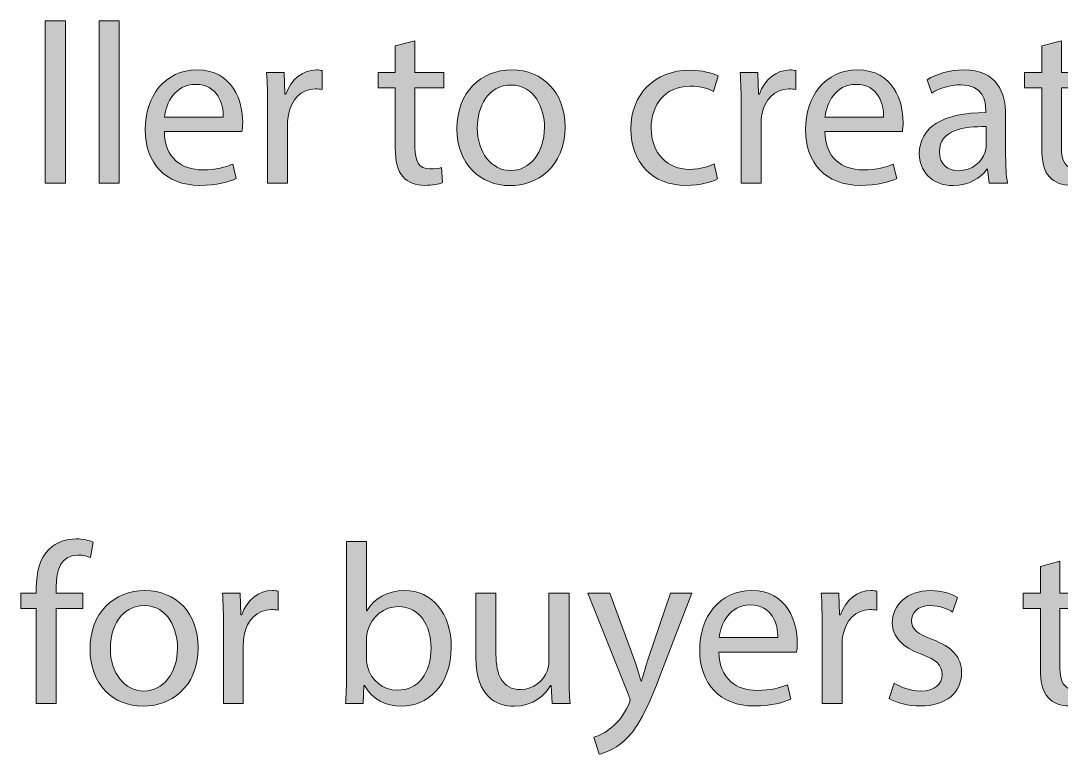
# Model space of a CAD drawing. Header units: inches. Extents: x 0.1 to 22.4, y -34.4 to -0.1.
# Drawn here: x 4.896 to 6.794, y -9.147 to -7.809 of the extents above; entities that cross this region are included whole.
import ezdxf

# ---------------------------------------------------------------- set-up
doc = ezdxf.new("R2010")
doc.units = ezdxf.units.IN
doc.header["$MEASUREMENT"] = 0
doc.layers.add('Layer 1', color=7, linetype='Continuous')

# ---------------------------------------------------------------- blocks, each defined once
blk = doc.blocks.new('block 10')
at = {"layer": 'Layer 1', "true_color": 0x231f20}
h = blk.add_hatch(color=250, dxfattribs=at)
h.dxf.hatch_style = 2
h.paths.add_polyline_path([(4.9408, -7.8095), (4.9775, -7.8095), (4.9775, -8.1053), (4.9408, -8.1053)])
h = blk.add_hatch(color=250, dxfattribs=at)
h.dxf.hatch_style = 2
h.paths.add_polyline_path([(5.0391, -7.8095), (5.0758, -7.8095), (5.0758, -8.1053), (5.0391, -8.1053)])
h = blk.add_hatch(color=250, dxfattribs=at)
h.dxf.hatch_style = 2
edge = h.paths.add_edge_path()
edge.add_spline(control_points=[(5.6149, -7.8457), (5.6149, -7.8457), (5.6149, -7.9036), (5.6149, -7.9036), (5.6149, -7.9036), (5.6674, -7.9036), (5.6674, -7.9036), (5.6674, -7.9036), (5.6674, -7.9315), (5.6674, -7.9315), (5.6674, -7.9315), (5.6149, -7.9315), (5.6149, -7.9315), (5.6149, -7.9315), (5.6149, -8.0403), (5.6149, -8.0403), (5.6149, -8.0653), (5.622, -8.0794), (5.6424, -8.0794), (5.652, -8.0794), (5.6591, -8.0782), (5.6637, -8.0769), (5.6637, -8.0769), (5.6654, -8.1044), (5.6654, -8.1044), (5.6583, -8.1074), (5.647, -8.1094), (5.6329, -8.1094), (5.6158, -8.1094), (5.602, -8.104), (5.5933, -8.094), (5.5829, -8.0832), (5.5791, -8.0653), (5.5791, -8.0415), (5.5791, -8.0415), (5.5791, -7.9315), (5.5791, -7.9315), (5.5791, -7.9315), (5.5479, -7.9315), (5.5479, -7.9315), (5.5479, -7.9315), (5.5479, -7.9036), (5.5479, -7.9036), (5.5479, -7.9036), (5.5791, -7.9036), (5.5791, -7.9036), (5.5791, -7.9036), (5.5791, -7.8553), (5.5791, -7.8553), (5.5791, -7.8553), (5.6149, -7.8457), (5.6149, -7.8457)], knot_values=[0, 0, 0, 0, 1, 1, 1, 2, 2, 2, 3, 3, 3, 4, 4, 4, 5, 5, 5, 6, 6, 6, 7, 7, 7, 8, 8, 8, 9, 9, 9, 10, 10, 10, 11, 11, 11, 12, 12, 12, 13, 13, 13, 14, 14, 14, 15, 15, 15, 16, 16, 16, 17, 17, 17, 17], degree=3, periodic=1)
h = blk.add_hatch(color=250, dxfattribs=at)
h.dxf.hatch_style = 2
edge = h.paths.add_edge_path()
edge.add_spline(control_points=[(6.7941, -7.8457), (6.7941, -7.8457), (6.7941, -7.9036), (6.7941, -7.9036), (6.7941, -7.9036), (6.8466, -7.9036), (6.8466, -7.9036), (6.8466, -7.9036), (6.8466, -7.9315), (6.8466, -7.9315), (6.8466, -7.9315), (6.7941, -7.9315), (6.7941, -7.9315), (6.7941, -7.9315), (6.7941, -8.0403), (6.7941, -8.0403), (6.7941, -8.0653), (6.8012, -8.0794), (6.8216, -8.0794), (6.8312, -8.0794), (6.8383, -8.0782), (6.8428, -8.0769), (6.8428, -8.0769), (6.8445, -8.1044), (6.8445, -8.1044), (6.8374, -8.1074), (6.8262, -8.1094), (6.812, -8.1094), (6.7949, -8.1094), (6.7812, -8.104), (6.7724, -8.094), (6.762, -8.0832), (6.7583, -8.0653), (6.7583, -8.0415), (6.7583, -8.0415), (6.7583, -7.9315), (6.7583, -7.9315), (6.7583, -7.9315), (6.727, -7.9315), (6.727, -7.9315), (6.727, -7.9315), (6.727, -7.9036), (6.727, -7.9036), (6.727, -7.9036), (6.7583, -7.9036), (6.7583, -7.9036), (6.7583, -7.9036), (6.7583, -7.8553), (6.7583, -7.8553), (6.7583, -7.8553), (6.7941, -7.8457), (6.7941, -7.8457)], knot_values=[0, 0, 0, 0, 1, 1, 1, 2, 2, 2, 3, 3, 3, 4, 4, 4, 5, 5, 5, 6, 6, 6, 7, 7, 7, 8, 8, 8, 9, 9, 9, 10, 10, 10, 11, 11, 11, 12, 12, 12, 13, 13, 13, 14, 14, 14, 15, 15, 15, 16, 16, 16, 17, 17, 17, 17], degree=3, periodic=1)
h = blk.add_hatch(color=250, dxfattribs=at)
h.dxf.hatch_style = 2
edge = h.paths.add_edge_path()
edge.add_spline(control_points=[(5.1579, -8.0111), (5.1587, -8.0607), (5.1904, -8.0811), (5.227, -8.0811), (5.2533, -8.0811), (5.2691, -8.0765), (5.2829, -8.0707), (5.2829, -8.0707), (5.2891, -8.0969), (5.2891, -8.0969), (5.2762, -8.1028), (5.2541, -8.1094), (5.222, -8.1094), (5.16, -8.1094), (5.1229, -8.0686), (5.1229, -8.0078), (5.1229, -7.947), (5.1587, -7.899), (5.2175, -7.899), (5.2833, -7.899), (5.3008, -7.9569), (5.3008, -7.994), (5.3008, -8.0015), (5.3, -8.0074), (5.2995, -8.0111), (5.2995, -8.0111), (5.1579, -8.0111), (5.1579, -8.0111)], knot_values=[0, 0, 0, 0, 1, 1, 1, 2, 2, 2, 3, 3, 3, 4, 4, 4, 5, 5, 5, 6, 6, 6, 7, 7, 7, 8, 8, 8, 9, 9, 9, 9], degree=3, periodic=1)
edge = h.paths.add_edge_path()
edge.add_spline(control_points=[(5.2654, -7.9849), (5.2658, -7.9615), (5.2558, -7.9253), (5.2145, -7.9253), (5.1775, -7.9253), (5.1612, -7.9595), (5.1583, -7.9849), (5.1583, -7.9849), (5.2654, -7.9849), (5.2654, -7.9849)], knot_values=[0, 0, 0, 0, 1, 1, 1, 2, 2, 2, 3, 3, 3, 3], degree=3, periodic=1)
h = blk.add_hatch(color=250, dxfattribs=at)
h.dxf.hatch_style = 2
edge = h.paths.add_edge_path()
edge.add_spline(control_points=[(5.3462, -7.9665), (5.3462, -7.9428), (5.3458, -7.9224), (5.3445, -7.9036), (5.3445, -7.9036), (5.3766, -7.9036), (5.3766, -7.9036), (5.3766, -7.9036), (5.3779, -7.9432), (5.3779, -7.9432), (5.3779, -7.9432), (5.3795, -7.9432), (5.3795, -7.9432), (5.3887, -7.9161), (5.4108, -7.899), (5.4354, -7.899), (5.4395, -7.899), (5.4424, -7.8995), (5.4458, -7.9003), (5.4458, -7.9003), (5.4458, -7.9349), (5.4458, -7.9349), (5.442, -7.934), (5.4383, -7.9336), (5.4333, -7.9336), (5.4074, -7.9336), (5.3891, -7.9532), (5.3841, -7.9807), (5.3833, -7.9857), (5.3824, -7.9915), (5.3824, -7.9978), (5.3824, -7.9978), (5.3824, -8.1053), (5.3824, -8.1053), (5.3824, -8.1053), (5.3462, -8.1053), (5.3462, -8.1053), (5.3462, -8.1053), (5.3462, -7.9665), (5.3462, -7.9665)], knot_values=[0, 0, 0, 0, 1, 1, 1, 2, 2, 2, 3, 3, 3, 4, 4, 4, 5, 5, 5, 6, 6, 6, 7, 7, 7, 8, 8, 8, 9, 9, 9, 10, 10, 10, 11, 11, 11, 12, 12, 12, 13, 13, 13, 13], degree=3, periodic=1)
h = blk.add_hatch(color=250, dxfattribs=at)
h.dxf.hatch_style = 2
edge = h.paths.add_edge_path()
edge.add_spline(control_points=[(5.8887, -8.0028), (5.8887, -8.0774), (5.837, -8.1099), (5.7883, -8.1099), (5.7337, -8.1099), (5.6916, -8.0699), (5.6916, -8.0061), (5.6916, -7.9386), (5.7358, -7.899), (5.7916, -7.899), (5.8495, -7.899), (5.8887, -7.9411), (5.8887, -8.0028)], knot_values=[0, 0, 0, 0, 1, 1, 1, 2, 2, 2, 3, 3, 3, 4, 4, 4, 4], degree=3, periodic=1)
edge = h.paths.add_edge_path()
edge.add_spline(control_points=[(5.7287, -8.0049), (5.7287, -8.049), (5.7541, -8.0824), (5.7899, -8.0824), (5.8249, -8.0824), (5.8512, -8.0494), (5.8512, -8.004), (5.8512, -7.9699), (5.8341, -7.9265), (5.7908, -7.9265), (5.7474, -7.9265), (5.7287, -7.9665), (5.7287, -8.0049)], knot_values=[0, 0, 0, 0, 1, 1, 1, 2, 2, 2, 3, 3, 3, 4, 4, 4, 4], degree=3, periodic=1)
h = blk.add_hatch(color=250, dxfattribs=at)
h.dxf.hatch_style = 2
edge = h.paths.add_edge_path()
edge.add_spline(control_points=[(6.167, -8.0978), (6.1574, -8.1028), (6.1362, -8.1094), (6.1091, -8.1094), (6.0483, -8.1094), (6.0087, -8.0682), (6.0087, -8.0065), (6.0087, -7.9445), (6.0512, -7.8995), (6.117, -7.8995), (6.1387, -7.8995), (6.1579, -7.9049), (6.1679, -7.9099), (6.1679, -7.9099), (6.1595, -7.9382), (6.1595, -7.9382), (6.1508, -7.9332), (6.137, -7.9286), (6.117, -7.9286), (6.0708, -7.9286), (6.0458, -7.9628), (6.0458, -8.0049), (6.0458, -8.0515), (6.0758, -8.0803), (6.1158, -8.0803), (6.1366, -8.0803), (6.1503, -8.0749), (6.1608, -8.0703), (6.1608, -8.0703), (6.167, -8.0978), (6.167, -8.0978)], knot_values=[0, 0, 0, 0, 1, 1, 1, 2, 2, 2, 3, 3, 3, 4, 4, 4, 5, 5, 5, 6, 6, 6, 7, 7, 7, 8, 8, 8, 9, 9, 9, 10, 10, 10, 10], degree=3, periodic=1)
h = blk.add_hatch(color=250, dxfattribs=at)
h.dxf.hatch_style = 2
edge = h.paths.add_edge_path()
edge.add_spline(control_points=[(6.2099, -7.9665), (6.2099, -7.9428), (6.2095, -7.9224), (6.2083, -7.9036), (6.2083, -7.9036), (6.2404, -7.9036), (6.2404, -7.9036), (6.2404, -7.9036), (6.2416, -7.9432), (6.2416, -7.9432), (6.2416, -7.9432), (6.2433, -7.9432), (6.2433, -7.9432), (6.2524, -7.9161), (6.2745, -7.899), (6.2991, -7.899), (6.3033, -7.899), (6.3062, -7.8995), (6.3095, -7.9003), (6.3095, -7.9003), (6.3095, -7.9349), (6.3095, -7.9349), (6.3058, -7.934), (6.302, -7.9336), (6.297, -7.9336), (6.2712, -7.9336), (6.2529, -7.9532), (6.2479, -7.9807), (6.247, -7.9857), (6.2462, -7.9915), (6.2462, -7.9978), (6.2462, -7.9978), (6.2462, -8.1053), (6.2462, -8.1053), (6.2462, -8.1053), (6.2099, -8.1053), (6.2099, -8.1053), (6.2099, -8.1053), (6.2099, -7.9665), (6.2099, -7.9665)], knot_values=[0, 0, 0, 0, 1, 1, 1, 2, 2, 2, 3, 3, 3, 4, 4, 4, 5, 5, 5, 6, 6, 6, 7, 7, 7, 8, 8, 8, 9, 9, 9, 10, 10, 10, 11, 11, 11, 12, 12, 12, 13, 13, 13, 13], degree=3, periodic=1)
h = blk.add_hatch(color=250, dxfattribs=at)
h.dxf.hatch_style = 2
edge = h.paths.add_edge_path()
edge.add_spline(control_points=[(6.3624, -8.0111), (6.3633, -8.0607), (6.3949, -8.0811), (6.4316, -8.0811), (6.4579, -8.0811), (6.4737, -8.0765), (6.4874, -8.0707), (6.4874, -8.0707), (6.4937, -8.0969), (6.4937, -8.0969), (6.4808, -8.1028), (6.4587, -8.1094), (6.4266, -8.1094), (6.3645, -8.1094), (6.3274, -8.0686), (6.3274, -8.0078), (6.3274, -7.947), (6.3633, -7.899), (6.422, -7.899), (6.4878, -7.899), (6.5053, -7.9569), (6.5053, -7.994), (6.5053, -8.0015), (6.5045, -8.0074), (6.5041, -8.0111), (6.5041, -8.0111), (6.3624, -8.0111), (6.3624, -8.0111)], knot_values=[0, 0, 0, 0, 1, 1, 1, 2, 2, 2, 3, 3, 3, 4, 4, 4, 5, 5, 5, 6, 6, 6, 7, 7, 7, 8, 8, 8, 9, 9, 9, 9], degree=3, periodic=1)
edge = h.paths.add_edge_path()
edge.add_spline(control_points=[(6.4699, -7.9849), (6.4704, -7.9615), (6.4603, -7.9253), (6.4191, -7.9253), (6.382, -7.9253), (6.3658, -7.9595), (6.3629, -7.9849), (6.3629, -7.9849), (6.4699, -7.9849), (6.4699, -7.9849)], knot_values=[0, 0, 0, 0, 1, 1, 1, 2, 2, 2, 3, 3, 3, 3], degree=3, periodic=1)
h = blk.add_hatch(color=250, dxfattribs=at)
h.dxf.hatch_style = 2
edge = h.paths.add_edge_path()
edge.add_spline(control_points=[(6.6624, -8.1053), (6.6624, -8.1053), (6.6595, -8.0799), (6.6595, -8.0799), (6.6595, -8.0799), (6.6583, -8.0799), (6.6583, -8.0799), (6.647, -8.0957), (6.6253, -8.1099), (6.5966, -8.1099), (6.5558, -8.1099), (6.5349, -8.0811), (6.5349, -8.0519), (6.5349, -8.0032), (6.5783, -7.9765), (6.6562, -7.9769), (6.6562, -7.9769), (6.6562, -7.9728), (6.6562, -7.9728), (6.6562, -7.9561), (6.6516, -7.9261), (6.6104, -7.9261), (6.5916, -7.9261), (6.572, -7.932), (6.5578, -7.9411), (6.5578, -7.9411), (6.5495, -7.917), (6.5495, -7.917), (6.5662, -7.9061), (6.5903, -7.899), (6.6158, -7.899), (6.6774, -7.899), (6.6924, -7.9411), (6.6924, -7.9815), (6.6924, -7.9815), (6.6924, -8.0569), (6.6924, -8.0569), (6.6924, -8.0744), (6.6933, -8.0915), (6.6958, -8.1053), (6.6958, -8.1053), (6.6624, -8.1053), (6.6624, -8.1053)], knot_values=[0, 0, 0, 0, 1, 1, 1, 2, 2, 2, 3, 3, 3, 4, 4, 4, 5, 5, 5, 6, 6, 6, 7, 7, 7, 8, 8, 8, 9, 9, 9, 10, 10, 10, 11, 11, 11, 12, 12, 12, 13, 13, 13, 14, 14, 14, 14], degree=3, periodic=1)
edge = h.paths.add_edge_path()
edge.add_spline(control_points=[(6.657, -8.0024), (6.617, -8.0015), (6.5716, -8.0086), (6.5716, -8.0478), (6.5716, -8.0715), (6.5874, -8.0828), (6.6062, -8.0828), (6.6324, -8.0828), (6.6491, -8.0661), (6.6549, -8.049), (6.6562, -8.0453), (6.657, -8.0411), (6.657, -8.0374), (6.657, -8.0374), (6.657, -8.0024), (6.657, -8.0024)], knot_values=[0, 0, 0, 0, 1, 1, 1, 2, 2, 2, 3, 3, 3, 4, 4, 4, 5, 5, 5, 5], degree=3, periodic=1)
at = {"layer": 'Layer 1', "lineweight": 0}
for points in [[(4.9408, -7.8095), (4.9775, -7.8095), (4.9775, -8.1053), (4.9408, -8.1053), (4.9408, -7.8095)], [(5.0391, -7.8095), (5.0758, -7.8095), (5.0758, -8.1053), (5.0391, -8.1053), (5.0391, -7.8095)]]:
    blk.add_lwpolyline(points, dxfattribs=at)
for points, knots in [([(5.6149, -7.8457), (5.6149, -7.8457), (5.6149, -7.9036), (5.6149, -7.9036), (5.6149, -7.9036), (5.6674, -7.9036), (5.6674, -7.9036), (5.6674, -7.9036), (5.6674, -7.9315), (5.6674, -7.9315), (5.6674, -7.9315), (5.6149, -7.9315), (5.6149, -7.9315), (5.6149, -7.9315), (5.6149, -8.0403), (5.6149, -8.0403), (5.6149, -8.0653), (5.622, -8.0794), (5.6424, -8.0794), (5.652, -8.0794), (5.6591, -8.0782), (5.6637, -8.0769), (5.6637, -8.0769), (5.6654, -8.1044), (5.6654, -8.1044), (5.6583, -8.1074), (5.647, -8.1094), (5.6329, -8.1094), (5.6158, -8.1094), (5.602, -8.104), (5.5933, -8.094), (5.5829, -8.0832), (5.5791, -8.0653), (5.5791, -8.0415), (5.5791, -8.0415), (5.5791, -7.9315), (5.5791, -7.9315), (5.5791, -7.9315), (5.5479, -7.9315), (5.5479, -7.9315), (5.5479, -7.9315), (5.5479, -7.9036), (5.5479, -7.9036), (5.5479, -7.9036), (5.5791, -7.9036), (5.5791, -7.9036), (5.5791, -7.9036), (5.5791, -7.8553), (5.5791, -7.8553), (5.5791, -7.8553), (5.6149, -7.8457), (5.6149, -7.8457)], [0, 0, 0, 0, 1, 1, 1, 2, 2, 2, 3, 3, 3, 4, 4, 4, 5, 5, 5, 6, 6, 6, 7, 7, 7, 8, 8, 8, 9, 9, 9, 10, 10, 10, 11, 11, 11, 12, 12, 12, 13, 13, 13, 14, 14, 14, 15, 15, 15, 16, 16, 16, 17, 17, 17, 17]), ([(6.7941, -7.8457), (6.7941, -7.8457), (6.7941, -7.9036), (6.7941, -7.9036), (6.7941, -7.9036), (6.8466, -7.9036), (6.8466, -7.9036), (6.8466, -7.9036), (6.8466, -7.9315), (6.8466, -7.9315), (6.8466, -7.9315), (6.7941, -7.9315), (6.7941, -7.9315), (6.7941, -7.9315), (6.7941, -8.0403), (6.7941, -8.0403), (6.7941, -8.0653), (6.8012, -8.0794), (6.8216, -8.0794), (6.8312, -8.0794), (6.8383, -8.0782), (6.8428, -8.0769), (6.8428, -8.0769), (6.8445, -8.1044), (6.8445, -8.1044), (6.8374, -8.1074), (6.8262, -8.1094), (6.812, -8.1094), (6.7949, -8.1094), (6.7812, -8.104), (6.7724, -8.094), (6.762, -8.0832), (6.7583, -8.0653), (6.7583, -8.0415), (6.7583, -8.0415), (6.7583, -7.9315), (6.7583, -7.9315), (6.7583, -7.9315), (6.727, -7.9315), (6.727, -7.9315), (6.727, -7.9315), (6.727, -7.9036), (6.727, -7.9036), (6.727, -7.9036), (6.7583, -7.9036), (6.7583, -7.9036), (6.7583, -7.9036), (6.7583, -7.8553), (6.7583, -7.8553), (6.7583, -7.8553), (6.7941, -7.8457), (6.7941, -7.8457)], [0, 0, 0, 0, 1, 1, 1, 2, 2, 2, 3, 3, 3, 4, 4, 4, 5, 5, 5, 6, 6, 6, 7, 7, 7, 8, 8, 8, 9, 9, 9, 10, 10, 10, 11, 11, 11, 12, 12, 12, 13, 13, 13, 14, 14, 14, 15, 15, 15, 16, 16, 16, 17, 17, 17, 17]), ([(5.1579, -8.0111), (5.1587, -8.0607), (5.1904, -8.0811), (5.227, -8.0811), (5.2533, -8.0811), (5.2691, -8.0765), (5.2829, -8.0707), (5.2829, -8.0707), (5.2891, -8.0969), (5.2891, -8.0969), (5.2762, -8.1028), (5.2541, -8.1094), (5.222, -8.1094), (5.16, -8.1094), (5.1229, -8.0686), (5.1229, -8.0078), (5.1229, -7.947), (5.1587, -7.899), (5.2175, -7.899), (5.2833, -7.899), (5.3008, -7.9569), (5.3008, -7.994), (5.3008, -8.0015), (5.3, -8.0074), (5.2995, -8.0111), (5.2995, -8.0111), (5.1579, -8.0111), (5.1579, -8.0111)], [0, 0, 0, 0, 1, 1, 1, 2, 2, 2, 3, 3, 3, 4, 4, 4, 5, 5, 5, 6, 6, 6, 7, 7, 7, 8, 8, 8, 9, 9, 9, 9]), ([(5.3462, -7.9665), (5.3462, -7.9428), (5.3458, -7.9224), (5.3445, -7.9036), (5.3445, -7.9036), (5.3766, -7.9036), (5.3766, -7.9036), (5.3766, -7.9036), (5.3779, -7.9432), (5.3779, -7.9432), (5.3779, -7.9432), (5.3795, -7.9432), (5.3795, -7.9432), (5.3887, -7.9161), (5.4108, -7.899), (5.4354, -7.899), (5.4395, -7.899), (5.4424, -7.8995), (5.4458, -7.9003), (5.4458, -7.9003), (5.4458, -7.9349), (5.4458, -7.9349), (5.442, -7.934), (5.4383, -7.9336), (5.4333, -7.9336), (5.4074, -7.9336), (5.3891, -7.9532), (5.3841, -7.9807), (5.3833, -7.9857), (5.3824, -7.9915), (5.3824, -7.9978), (5.3824, -7.9978), (5.3824, -8.1053), (5.3824, -8.1053), (5.3824, -8.1053), (5.3462, -8.1053), (5.3462, -8.1053), (5.3462, -8.1053), (5.3462, -7.9665), (5.3462, -7.9665)], [0, 0, 0, 0, 1, 1, 1, 2, 2, 2, 3, 3, 3, 4, 4, 4, 5, 5, 5, 6, 6, 6, 7, 7, 7, 8, 8, 8, 9, 9, 9, 10, 10, 10, 11, 11, 11, 12, 12, 12, 13, 13, 13, 13]), ([(5.8887, -8.0028), (5.8887, -8.0774), (5.837, -8.1099), (5.7883, -8.1099), (5.7337, -8.1099), (5.6916, -8.0699), (5.6916, -8.0061), (5.6916, -7.9386), (5.7358, -7.899), (5.7916, -7.899), (5.8495, -7.899), (5.8887, -7.9411), (5.8887, -8.0028)], [0, 0, 0, 0, 1, 1, 1, 2, 2, 2, 3, 3, 3, 4, 4, 4, 4]), ([(6.167, -8.0978), (6.1574, -8.1028), (6.1362, -8.1094), (6.1091, -8.1094), (6.0483, -8.1094), (6.0087, -8.0682), (6.0087, -8.0065), (6.0087, -7.9445), (6.0512, -7.8995), (6.117, -7.8995), (6.1387, -7.8995), (6.1579, -7.9049), (6.1679, -7.9099), (6.1679, -7.9099), (6.1595, -7.9382), (6.1595, -7.9382), (6.1508, -7.9332), (6.137, -7.9286), (6.117, -7.9286), (6.0708, -7.9286), (6.0458, -7.9628), (6.0458, -8.0049), (6.0458, -8.0515), (6.0758, -8.0803), (6.1158, -8.0803), (6.1366, -8.0803), (6.1503, -8.0749), (6.1608, -8.0703), (6.1608, -8.0703), (6.167, -8.0978), (6.167, -8.0978)], [0, 0, 0, 0, 1, 1, 1, 2, 2, 2, 3, 3, 3, 4, 4, 4, 5, 5, 5, 6, 6, 6, 7, 7, 7, 8, 8, 8, 9, 9, 9, 10, 10, 10, 10]), ([(6.2099, -7.9665), (6.2099, -7.9428), (6.2095, -7.9224), (6.2083, -7.9036), (6.2083, -7.9036), (6.2404, -7.9036), (6.2404, -7.9036), (6.2404, -7.9036), (6.2416, -7.9432), (6.2416, -7.9432), (6.2416, -7.9432), (6.2433, -7.9432), (6.2433, -7.9432), (6.2524, -7.9161), (6.2745, -7.899), (6.2991, -7.899), (6.3033, -7.899), (6.3062, -7.8995), (6.3095, -7.9003), (6.3095, -7.9003), (6.3095, -7.9349), (6.3095, -7.9349), (6.3058, -7.934), (6.302, -7.9336), (6.297, -7.9336), (6.2712, -7.9336), (6.2529, -7.9532), (6.2479, -7.9807), (6.247, -7.9857), (6.2462, -7.9915), (6.2462, -7.9978), (6.2462, -7.9978), (6.2462, -8.1053), (6.2462, -8.1053), (6.2462, -8.1053), (6.2099, -8.1053), (6.2099, -8.1053), (6.2099, -8.1053), (6.2099, -7.9665), (6.2099, -7.9665)], [0, 0, 0, 0, 1, 1, 1, 2, 2, 2, 3, 3, 3, 4, 4, 4, 5, 5, 5, 6, 6, 6, 7, 7, 7, 8, 8, 8, 9, 9, 9, 10, 10, 10, 11, 11, 11, 12, 12, 12, 13, 13, 13, 13]), ([(6.3624, -8.0111), (6.3633, -8.0607), (6.3949, -8.0811), (6.4316, -8.0811), (6.4579, -8.0811), (6.4737, -8.0765), (6.4874, -8.0707), (6.4874, -8.0707), (6.4937, -8.0969), (6.4937, -8.0969), (6.4808, -8.1028), (6.4587, -8.1094), (6.4266, -8.1094), (6.3645, -8.1094), (6.3274, -8.0686), (6.3274, -8.0078), (6.3274, -7.947), (6.3633, -7.899), (6.422, -7.899), (6.4878, -7.899), (6.5053, -7.9569), (6.5053, -7.994), (6.5053, -8.0015), (6.5045, -8.0074), (6.5041, -8.0111), (6.5041, -8.0111), (6.3624, -8.0111), (6.3624, -8.0111)], [0, 0, 0, 0, 1, 1, 1, 2, 2, 2, 3, 3, 3, 4, 4, 4, 5, 5, 5, 6, 6, 6, 7, 7, 7, 8, 8, 8, 9, 9, 9, 9]), ([(6.6624, -8.1053), (6.6624, -8.1053), (6.6595, -8.0799), (6.6595, -8.0799), (6.6595, -8.0799), (6.6583, -8.0799), (6.6583, -8.0799), (6.647, -8.0957), (6.6253, -8.1099), (6.5966, -8.1099), (6.5558, -8.1099), (6.5349, -8.0811), (6.5349, -8.0519), (6.5349, -8.0032), (6.5783, -7.9765), (6.6562, -7.9769), (6.6562, -7.9769), (6.6562, -7.9728), (6.6562, -7.9728), (6.6562, -7.9561), (6.6516, -7.9261), (6.6104, -7.9261), (6.5916, -7.9261), (6.572, -7.932), (6.5578, -7.9411), (6.5578, -7.9411), (6.5495, -7.917), (6.5495, -7.917), (6.5662, -7.9061), (6.5903, -7.899), (6.6158, -7.899), (6.6774, -7.899), (6.6924, -7.9411), (6.6924, -7.9815), (6.6924, -7.9815), (6.6924, -8.0569), (6.6924, -8.0569), (6.6924, -8.0744), (6.6933, -8.0915), (6.6958, -8.1053), (6.6958, -8.1053), (6.6624, -8.1053), (6.6624, -8.1053)], [0, 0, 0, 0, 1, 1, 1, 2, 2, 2, 3, 3, 3, 4, 4, 4, 5, 5, 5, 6, 6, 6, 7, 7, 7, 8, 8, 8, 9, 9, 9, 10, 10, 10, 11, 11, 11, 12, 12, 12, 13, 13, 13, 14, 14, 14, 14]), ([(5.2654, -7.9849), (5.2658, -7.9615), (5.2558, -7.9253), (5.2145, -7.9253), (5.1775, -7.9253), (5.1612, -7.9595), (5.1583, -7.9849), (5.1583, -7.9849), (5.2654, -7.9849), (5.2654, -7.9849)], [0, 0, 0, 0, 1, 1, 1, 2, 2, 2, 3, 3, 3, 3]), ([(5.7287, -8.0049), (5.7287, -8.049), (5.7541, -8.0824), (5.7899, -8.0824), (5.8249, -8.0824), (5.8512, -8.0494), (5.8512, -8.004), (5.8512, -7.9699), (5.8341, -7.9265), (5.7908, -7.9265), (5.7474, -7.9265), (5.7287, -7.9665), (5.7287, -8.0049)], [0, 0, 0, 0, 1, 1, 1, 2, 2, 2, 3, 3, 3, 4, 4, 4, 4]), ([(6.4699, -7.9849), (6.4704, -7.9615), (6.4603, -7.9253), (6.4191, -7.9253), (6.382, -7.9253), (6.3658, -7.9595), (6.3629, -7.9849), (6.3629, -7.9849), (6.4699, -7.9849), (6.4699, -7.9849)], [0, 0, 0, 0, 1, 1, 1, 2, 2, 2, 3, 3, 3, 3]), ([(6.657, -8.0024), (6.617, -8.0015), (6.5716, -8.0086), (6.5716, -8.0478), (6.5716, -8.0715), (6.5874, -8.0828), (6.6062, -8.0828), (6.6324, -8.0828), (6.6491, -8.0661), (6.6549, -8.049), (6.6562, -8.0453), (6.657, -8.0411), (6.657, -8.0374), (6.657, -8.0374), (6.657, -8.0024), (6.657, -8.0024)], [0, 0, 0, 0, 1, 1, 1, 2, 2, 2, 3, 3, 3, 4, 4, 4, 5, 5, 5, 5])]:
    blk.add_open_spline(points, degree=3, knots=knots, dxfattribs=at)
blk = doc.blocks.new('block 11')
at = {"layer": 'Layer 1', "true_color": 0x231f20}
h = blk.add_hatch(color=250, dxfattribs=at)
h.dxf.hatch_style = 2
edge = h.paths.add_edge_path()
edge.add_spline(control_points=[(4.9244, -9.0544), (4.9244, -9.0544), (4.9244, -8.8807), (4.9244, -8.8807), (4.9244, -8.8807), (4.8961, -8.8807), (4.8961, -8.8807), (4.8961, -8.8807), (4.8961, -8.8528), (4.8961, -8.8528), (4.8961, -8.8528), (4.9244, -8.8528), (4.9244, -8.8528), (4.9244, -8.8528), (4.9244, -8.8432), (4.9244, -8.8432), (4.9244, -8.8149), (4.9307, -8.789), (4.9478, -8.7728), (4.9615, -8.7594), (4.9799, -8.754), (4.9969, -8.754), (5.0099, -8.754), (5.0211, -8.7569), (5.0282, -8.7599), (5.0282, -8.7599), (5.0232, -8.7882), (5.0232, -8.7882), (5.0178, -8.7857), (5.0103, -8.7836), (4.9999, -8.7836), (4.9686, -8.7836), (4.9607, -8.8111), (4.9607, -8.8419), (4.9607, -8.8419), (4.9607, -8.8528), (4.9607, -8.8528), (4.9607, -8.8528), (5.0094, -8.8528), (5.0094, -8.8528), (5.0094, -8.8528), (5.0094, -8.8807), (5.0094, -8.8807), (5.0094, -8.8807), (4.9607, -8.8807), (4.9607, -8.8807), (4.9607, -8.8807), (4.9607, -9.0544), (4.9607, -9.0544), (4.9607, -9.0544), (4.9244, -9.0544), (4.9244, -9.0544)], knot_values=[0, 0, 0, 0, 1, 1, 1, 2, 2, 2, 3, 3, 3, 4, 4, 4, 5, 5, 5, 6, 6, 6, 7, 7, 7, 8, 8, 8, 9, 9, 9, 10, 10, 10, 11, 11, 11, 12, 12, 12, 13, 13, 13, 14, 14, 14, 15, 15, 15, 16, 16, 16, 17, 17, 17, 17], degree=3, periodic=1)
h = blk.add_hatch(color=250, dxfattribs=at)
h.dxf.hatch_style = 2
edge = h.paths.add_edge_path()
edge.add_spline(control_points=[(5.4886, -9.0544), (5.4894, -9.0407), (5.4903, -9.0203), (5.4903, -9.0023), (5.4903, -9.0023), (5.4903, -8.7586), (5.4903, -8.7586), (5.4903, -8.7586), (5.5265, -8.7586), (5.5265, -8.7586), (5.5265, -8.7586), (5.5265, -8.8853), (5.5265, -8.8853), (5.5265, -8.8853), (5.5274, -8.8853), (5.5274, -8.8853), (5.5403, -8.8628), (5.5636, -8.8482), (5.5961, -8.8482), (5.6461, -8.8482), (5.6815, -8.8899), (5.6811, -8.9511), (5.6811, -9.0232), (5.6357, -9.059), (5.5907, -9.059), (5.5615, -9.059), (5.5382, -9.0478), (5.5232, -9.0211), (5.5232, -9.0211), (5.5219, -9.0211), (5.5219, -9.0211), (5.5219, -9.0211), (5.5203, -9.0544), (5.5203, -9.0544), (5.5203, -9.0544), (5.4886, -9.0544), (5.4886, -9.0544)], knot_values=[0, 0, 0, 0, 1, 1, 1, 2, 2, 2, 3, 3, 3, 4, 4, 4, 5, 5, 5, 6, 6, 6, 7, 7, 7, 8, 8, 8, 9, 9, 9, 10, 10, 10, 11, 11, 11, 12, 12, 12, 12], degree=3, periodic=1)
edge = h.paths.add_edge_path()
edge.add_spline(control_points=[(5.5265, -8.9736), (5.5265, -8.9782), (5.5274, -8.9828), (5.5282, -8.9869), (5.5353, -9.0123), (5.5565, -9.0298), (5.5832, -9.0298), (5.6215, -9.0298), (5.6444, -8.9986), (5.6444, -8.9524), (5.6444, -8.9119), (5.6236, -8.8774), (5.5844, -8.8774), (5.5594, -8.8774), (5.5361, -8.8944), (5.5286, -8.9223), (5.5278, -8.9265), (5.5265, -8.9315), (5.5265, -8.9374), (5.5265, -8.9374), (5.5265, -8.9736), (5.5265, -8.9736)], knot_values=[0, 0, 0, 0, 1, 1, 1, 2, 2, 2, 3, 3, 3, 4, 4, 4, 5, 5, 5, 6, 6, 6, 7, 7, 7, 7], degree=3, periodic=1)
h = blk.add_hatch(color=250, dxfattribs=at)
h.dxf.hatch_style = 2
edge = h.paths.add_edge_path()
edge.add_spline(control_points=[(6.7915, -8.7949), (6.7915, -8.7949), (6.7915, -8.8528), (6.7915, -8.8528), (6.7915, -8.8528), (6.844, -8.8528), (6.844, -8.8528), (6.844, -8.8528), (6.844, -8.8807), (6.844, -8.8807), (6.844, -8.8807), (6.7915, -8.8807), (6.7915, -8.8807), (6.7915, -8.8807), (6.7915, -8.9894), (6.7915, -8.9894), (6.7915, -9.0144), (6.7986, -9.0286), (6.819, -9.0286), (6.8286, -9.0286), (6.8357, -9.0274), (6.8402, -9.0261), (6.8402, -9.0261), (6.8419, -9.0536), (6.8419, -9.0536), (6.8348, -9.0565), (6.8236, -9.0586), (6.8094, -9.0586), (6.7923, -9.0586), (6.7786, -9.0532), (6.7698, -9.0432), (6.7594, -9.0323), (6.7557, -9.0144), (6.7557, -8.9907), (6.7557, -8.9907), (6.7557, -8.8807), (6.7557, -8.8807), (6.7557, -8.8807), (6.7244, -8.8807), (6.7244, -8.8807), (6.7244, -8.8807), (6.7244, -8.8528), (6.7244, -8.8528), (6.7244, -8.8528), (6.7557, -8.8528), (6.7557, -8.8528), (6.7557, -8.8528), (6.7557, -8.8044), (6.7557, -8.8044), (6.7557, -8.8044), (6.7915, -8.7949), (6.7915, -8.7949)], knot_values=[0, 0, 0, 0, 1, 1, 1, 2, 2, 2, 3, 3, 3, 4, 4, 4, 5, 5, 5, 6, 6, 6, 7, 7, 7, 8, 8, 8, 9, 9, 9, 10, 10, 10, 11, 11, 11, 12, 12, 12, 13, 13, 13, 14, 14, 14, 15, 15, 15, 16, 16, 16, 17, 17, 17, 17], degree=3, periodic=1)
h = blk.add_hatch(color=250, dxfattribs=at)
h.dxf.hatch_style = 2
edge = h.paths.add_edge_path()
edge.add_spline(control_points=[(5.2194, -8.9519), (5.2194, -9.0265), (5.1678, -9.059), (5.119, -9.059), (5.0644, -9.059), (5.0224, -9.019), (5.0224, -8.9553), (5.0224, -8.8878), (5.0665, -8.8482), (5.1224, -8.8482), (5.1803, -8.8482), (5.2194, -8.8903), (5.2194, -8.9519)], knot_values=[0, 0, 0, 0, 1, 1, 1, 2, 2, 2, 3, 3, 3, 4, 4, 4, 4], degree=3, periodic=1)
edge = h.paths.add_edge_path()
edge.add_spline(control_points=[(5.0594, -8.954), (5.0594, -8.9982), (5.0849, -9.0315), (5.1207, -9.0315), (5.1557, -9.0315), (5.1819, -8.9986), (5.1819, -8.9532), (5.1819, -8.919), (5.1648, -8.8757), (5.1215, -8.8757), (5.0782, -8.8757), (5.0594, -8.9157), (5.0594, -8.954)], knot_values=[0, 0, 0, 0, 1, 1, 1, 2, 2, 2, 3, 3, 3, 4, 4, 4, 4], degree=3, periodic=1)
h = blk.add_hatch(color=250, dxfattribs=at)
h.dxf.hatch_style = 2
edge = h.paths.add_edge_path()
edge.add_spline(control_points=[(5.2657, -8.9157), (5.2657, -8.8919), (5.2653, -8.8715), (5.264, -8.8528), (5.264, -8.8528), (5.2961, -8.8528), (5.2961, -8.8528), (5.2961, -8.8528), (5.2973, -8.8924), (5.2973, -8.8924), (5.2973, -8.8924), (5.299, -8.8924), (5.299, -8.8924), (5.3082, -8.8653), (5.3303, -8.8482), (5.3549, -8.8482), (5.359, -8.8482), (5.3619, -8.8486), (5.3653, -8.8494), (5.3653, -8.8494), (5.3653, -8.884), (5.3653, -8.884), (5.3615, -8.8832), (5.3578, -8.8828), (5.3528, -8.8828), (5.3269, -8.8828), (5.3086, -8.9024), (5.3036, -8.9299), (5.3028, -8.9348), (5.3019, -8.9407), (5.3019, -8.9469), (5.3019, -8.9469), (5.3019, -9.0544), (5.3019, -9.0544), (5.3019, -9.0544), (5.2657, -9.0544), (5.2657, -9.0544), (5.2657, -9.0544), (5.2657, -8.9157), (5.2657, -8.9157)], knot_values=[0, 0, 0, 0, 1, 1, 1, 2, 2, 2, 3, 3, 3, 4, 4, 4, 5, 5, 5, 6, 6, 6, 7, 7, 7, 8, 8, 8, 9, 9, 9, 10, 10, 10, 11, 11, 11, 12, 12, 12, 13, 13, 13, 13], degree=3, periodic=1)
h = blk.add_hatch(color=250, dxfattribs=at)
h.dxf.hatch_style = 2
edge = h.paths.add_edge_path()
edge.add_spline(control_points=[(5.8961, -8.9994), (5.8961, -9.0203), (5.8965, -9.0386), (5.8978, -9.0544), (5.8978, -9.0544), (5.8653, -9.0544), (5.8653, -9.0544), (5.8653, -9.0544), (5.8632, -9.0215), (5.8632, -9.0215), (5.8632, -9.0215), (5.8623, -9.0215), (5.8623, -9.0215), (5.8528, -9.0378), (5.8315, -9.059), (5.7957, -9.059), (5.764, -9.059), (5.7261, -9.0415), (5.7261, -8.9707), (5.7261, -8.9707), (5.7261, -8.8528), (5.7261, -8.8528), (5.7261, -8.8528), (5.7628, -8.8528), (5.7628, -8.8528), (5.7628, -8.8528), (5.7628, -8.9644), (5.7628, -8.9644), (5.7628, -9.0028), (5.7744, -9.0286), (5.8078, -9.0286), (5.8323, -9.0286), (5.8494, -9.0115), (5.8561, -8.9953), (5.8582, -8.9898), (5.8594, -8.9832), (5.8594, -8.9765), (5.8594, -8.9765), (5.8594, -8.8528), (5.8594, -8.8528), (5.8594, -8.8528), (5.8961, -8.8528), (5.8961, -8.8528), (5.8961, -8.8528), (5.8961, -8.9994), (5.8961, -8.9994)], knot_values=[0, 0, 0, 0, 1, 1, 1, 2, 2, 2, 3, 3, 3, 4, 4, 4, 5, 5, 5, 6, 6, 6, 7, 7, 7, 8, 8, 8, 9, 9, 9, 10, 10, 10, 11, 11, 11, 12, 12, 12, 13, 13, 13, 14, 14, 14, 15, 15, 15, 15], degree=3, periodic=1)
h = blk.add_hatch(color=250, dxfattribs=at)
h.dxf.hatch_style = 2
edge = h.paths.add_edge_path()
edge.add_spline(control_points=[(5.9703, -8.8528), (5.9703, -8.8528), (6.0144, -8.9719), (6.0144, -8.9719), (6.019, -8.9853), (6.024, -9.0011), (6.0273, -9.0132), (6.0273, -9.0132), (6.0282, -9.0132), (6.0282, -9.0132), (6.0319, -9.0011), (6.0361, -8.9857), (6.0411, -8.9711), (6.0411, -8.9711), (6.0811, -8.8528), (6.0811, -8.8528), (6.0811, -8.8528), (6.1198, -8.8528), (6.1198, -8.8528), (6.1198, -8.8528), (6.0648, -8.9965), (6.0648, -8.9965), (6.0386, -9.0657), (6.0207, -9.1011), (5.9957, -9.1228), (5.9778, -9.1386), (5.9598, -9.1448), (5.9507, -9.1465), (5.9507, -9.1465), (5.9415, -9.1157), (5.9415, -9.1157), (5.9507, -9.1128), (5.9628, -9.1069), (5.9736, -9.0978), (5.9836, -9.0898), (5.9961, -9.0757), (6.0044, -9.0569), (6.0061, -9.0532), (6.0073, -9.0503), (6.0073, -9.0482), (6.0073, -9.0461), (6.0065, -9.0432), (6.0048, -9.0386), (6.0048, -9.0386), (5.9303, -8.8528), (5.9303, -8.8528), (5.9303, -8.8528), (5.9703, -8.8528), (5.9703, -8.8528)], knot_values=[0, 0, 0, 0, 1, 1, 1, 2, 2, 2, 3, 3, 3, 4, 4, 4, 5, 5, 5, 6, 6, 6, 7, 7, 7, 8, 8, 8, 9, 9, 9, 10, 10, 10, 11, 11, 11, 12, 12, 12, 13, 13, 13, 14, 14, 14, 15, 15, 15, 16, 16, 16, 16], degree=3, periodic=1)
h = blk.add_hatch(color=250, dxfattribs=at)
h.dxf.hatch_style = 2
edge = h.paths.add_edge_path()
edge.add_spline(control_points=[(6.1694, -8.9603), (6.1703, -9.0098), (6.2019, -9.0303), (6.2386, -9.0303), (6.2648, -9.0303), (6.2807, -9.0257), (6.2944, -9.0198), (6.2944, -9.0198), (6.3007, -9.0461), (6.3007, -9.0461), (6.2878, -9.0519), (6.2657, -9.0586), (6.2336, -9.0586), (6.1715, -9.0586), (6.1344, -9.0178), (6.1344, -8.9569), (6.1344, -8.8961), (6.1703, -8.8482), (6.229, -8.8482), (6.2948, -8.8482), (6.3123, -8.9061), (6.3123, -8.9432), (6.3123, -8.9507), (6.3115, -8.9565), (6.3111, -8.9603), (6.3111, -8.9603), (6.1694, -8.9603), (6.1694, -8.9603)], knot_values=[0, 0, 0, 0, 1, 1, 1, 2, 2, 2, 3, 3, 3, 4, 4, 4, 5, 5, 5, 6, 6, 6, 7, 7, 7, 8, 8, 8, 9, 9, 9, 9], degree=3, periodic=1)
edge = h.paths.add_edge_path()
edge.add_spline(control_points=[(6.2769, -8.934), (6.2773, -8.9107), (6.2673, -8.8744), (6.2261, -8.8744), (6.189, -8.8744), (6.1728, -8.9086), (6.1698, -8.934), (6.1698, -8.934), (6.2769, -8.934), (6.2769, -8.934)], knot_values=[0, 0, 0, 0, 1, 1, 1, 2, 2, 2, 3, 3, 3, 3], degree=3, periodic=1)
h = blk.add_hatch(color=250, dxfattribs=at)
h.dxf.hatch_style = 2
edge = h.paths.add_edge_path()
edge.add_spline(control_points=[(6.3578, -8.9157), (6.3578, -8.8919), (6.3573, -8.8715), (6.3561, -8.8528), (6.3561, -8.8528), (6.3882, -8.8528), (6.3882, -8.8528), (6.3882, -8.8528), (6.3894, -8.8924), (6.3894, -8.8924), (6.3894, -8.8924), (6.3911, -8.8924), (6.3911, -8.8924), (6.4003, -8.8653), (6.4223, -8.8482), (6.4469, -8.8482), (6.4511, -8.8482), (6.454, -8.8486), (6.4573, -8.8494), (6.4573, -8.8494), (6.4573, -8.884), (6.4573, -8.884), (6.4536, -8.8832), (6.4498, -8.8828), (6.4448, -8.8828), (6.419, -8.8828), (6.4007, -8.9024), (6.3957, -8.9299), (6.3948, -8.9348), (6.394, -8.9407), (6.394, -8.9469), (6.394, -8.9469), (6.394, -9.0544), (6.394, -9.0544), (6.394, -9.0544), (6.3578, -9.0544), (6.3578, -9.0544), (6.3578, -9.0544), (6.3578, -8.9157), (6.3578, -8.9157)], knot_values=[0, 0, 0, 0, 1, 1, 1, 2, 2, 2, 3, 3, 3, 4, 4, 4, 5, 5, 5, 6, 6, 6, 7, 7, 7, 8, 8, 8, 9, 9, 9, 10, 10, 10, 11, 11, 11, 12, 12, 12, 13, 13, 13, 13], degree=3, periodic=1)
h = blk.add_hatch(color=250, dxfattribs=at)
h.dxf.hatch_style = 2
edge = h.paths.add_edge_path()
edge.add_spline(control_points=[(6.489, -9.0169), (6.4998, -9.024), (6.519, -9.0315), (6.5373, -9.0315), (6.564, -9.0315), (6.5765, -9.0182), (6.5765, -9.0015), (6.5765, -8.984), (6.5661, -8.9744), (6.539, -8.9644), (6.5028, -8.9515), (6.4857, -8.9315), (6.4857, -8.9074), (6.4857, -8.8749), (6.5119, -8.8482), (6.5553, -8.8482), (6.5757, -8.8482), (6.5936, -8.854), (6.6048, -8.8607), (6.6048, -8.8607), (6.5957, -8.8874), (6.5957, -8.8874), (6.5877, -8.8824), (6.5732, -8.8757), (6.5544, -8.8757), (6.5328, -8.8757), (6.5207, -8.8882), (6.5207, -8.9032), (6.5207, -8.9199), (6.5328, -8.9274), (6.559, -8.9374), (6.594, -8.9507), (6.6119, -8.9682), (6.6119, -8.9982), (6.6119, -9.0336), (6.5844, -9.0586), (6.5365, -9.0586), (6.5144, -9.0586), (6.494, -9.0532), (6.4798, -9.0448), (6.4798, -9.0448), (6.489, -9.0169), (6.489, -9.0169)], knot_values=[0, 0, 0, 0, 1, 1, 1, 2, 2, 2, 3, 3, 3, 4, 4, 4, 5, 5, 5, 6, 6, 6, 7, 7, 7, 8, 8, 8, 9, 9, 9, 10, 10, 10, 11, 11, 11, 12, 12, 12, 13, 13, 13, 14, 14, 14, 14], degree=3, periodic=1)
at = {"layer": 'Layer 1', "lineweight": 0}
for points, knots in [([(4.9244, -9.0544), (4.9244, -9.0544), (4.9244, -8.8807), (4.9244, -8.8807), (4.9244, -8.8807), (4.8961, -8.8807), (4.8961, -8.8807), (4.8961, -8.8807), (4.8961, -8.8528), (4.8961, -8.8528), (4.8961, -8.8528), (4.9244, -8.8528), (4.9244, -8.8528), (4.9244, -8.8528), (4.9244, -8.8432), (4.9244, -8.8432), (4.9244, -8.8149), (4.9307, -8.789), (4.9478, -8.7728), (4.9615, -8.7594), (4.9799, -8.754), (4.9969, -8.754), (5.0099, -8.754), (5.0211, -8.7569), (5.0282, -8.7599), (5.0282, -8.7599), (5.0232, -8.7882), (5.0232, -8.7882), (5.0178, -8.7857), (5.0103, -8.7836), (4.9999, -8.7836), (4.9686, -8.7836), (4.9607, -8.8111), (4.9607, -8.8419), (4.9607, -8.8419), (4.9607, -8.8528), (4.9607, -8.8528), (4.9607, -8.8528), (5.0094, -8.8528), (5.0094, -8.8528), (5.0094, -8.8528), (5.0094, -8.8807), (5.0094, -8.8807), (5.0094, -8.8807), (4.9607, -8.8807), (4.9607, -8.8807), (4.9607, -8.8807), (4.9607, -9.0544), (4.9607, -9.0544), (4.9607, -9.0544), (4.9244, -9.0544), (4.9244, -9.0544)], [0, 0, 0, 0, 1, 1, 1, 2, 2, 2, 3, 3, 3, 4, 4, 4, 5, 5, 5, 6, 6, 6, 7, 7, 7, 8, 8, 8, 9, 9, 9, 10, 10, 10, 11, 11, 11, 12, 12, 12, 13, 13, 13, 14, 14, 14, 15, 15, 15, 16, 16, 16, 17, 17, 17, 17]), ([(5.4886, -9.0544), (5.4894, -9.0407), (5.4903, -9.0203), (5.4903, -9.0023), (5.4903, -9.0023), (5.4903, -8.7586), (5.4903, -8.7586), (5.4903, -8.7586), (5.5265, -8.7586), (5.5265, -8.7586), (5.5265, -8.7586), (5.5265, -8.8853), (5.5265, -8.8853), (5.5265, -8.8853), (5.5274, -8.8853), (5.5274, -8.8853), (5.5403, -8.8628), (5.5636, -8.8482), (5.5961, -8.8482), (5.6461, -8.8482), (5.6815, -8.8899), (5.6811, -8.9511), (5.6811, -9.0232), (5.6357, -9.059), (5.5907, -9.059), (5.5615, -9.059), (5.5382, -9.0478), (5.5232, -9.0211), (5.5232, -9.0211), (5.5219, -9.0211), (5.5219, -9.0211), (5.5219, -9.0211), (5.5203, -9.0544), (5.5203, -9.0544), (5.5203, -9.0544), (5.4886, -9.0544), (5.4886, -9.0544)], [0, 0, 0, 0, 1, 1, 1, 2, 2, 2, 3, 3, 3, 4, 4, 4, 5, 5, 5, 6, 6, 6, 7, 7, 7, 8, 8, 8, 9, 9, 9, 10, 10, 10, 11, 11, 11, 12, 12, 12, 12]), ([(6.7915, -8.7949), (6.7915, -8.7949), (6.7915, -8.8528), (6.7915, -8.8528), (6.7915, -8.8528), (6.844, -8.8528), (6.844, -8.8528), (6.844, -8.8528), (6.844, -8.8807), (6.844, -8.8807), (6.844, -8.8807), (6.7915, -8.8807), (6.7915, -8.8807), (6.7915, -8.8807), (6.7915, -8.9894), (6.7915, -8.9894), (6.7915, -9.0144), (6.7986, -9.0286), (6.819, -9.0286), (6.8286, -9.0286), (6.8357, -9.0274), (6.8402, -9.0261), (6.8402, -9.0261), (6.8419, -9.0536), (6.8419, -9.0536), (6.8348, -9.0565), (6.8236, -9.0586), (6.8094, -9.0586), (6.7923, -9.0586), (6.7786, -9.0532), (6.7698, -9.0432), (6.7594, -9.0323), (6.7557, -9.0144), (6.7557, -8.9907), (6.7557, -8.9907), (6.7557, -8.8807), (6.7557, -8.8807), (6.7557, -8.8807), (6.7244, -8.8807), (6.7244, -8.8807), (6.7244, -8.8807), (6.7244, -8.8528), (6.7244, -8.8528), (6.7244, -8.8528), (6.7557, -8.8528), (6.7557, -8.8528), (6.7557, -8.8528), (6.7557, -8.8044), (6.7557, -8.8044), (6.7557, -8.8044), (6.7915, -8.7949), (6.7915, -8.7949)], [0, 0, 0, 0, 1, 1, 1, 2, 2, 2, 3, 3, 3, 4, 4, 4, 5, 5, 5, 6, 6, 6, 7, 7, 7, 8, 8, 8, 9, 9, 9, 10, 10, 10, 11, 11, 11, 12, 12, 12, 13, 13, 13, 14, 14, 14, 15, 15, 15, 16, 16, 16, 17, 17, 17, 17]), ([(5.2194, -8.9519), (5.2194, -9.0265), (5.1678, -9.059), (5.119, -9.059), (5.0644, -9.059), (5.0224, -9.019), (5.0224, -8.9553), (5.0224, -8.8878), (5.0665, -8.8482), (5.1224, -8.8482), (5.1803, -8.8482), (5.2194, -8.8903), (5.2194, -8.9519)], [0, 0, 0, 0, 1, 1, 1, 2, 2, 2, 3, 3, 3, 4, 4, 4, 4]), ([(5.2657, -8.9157), (5.2657, -8.8919), (5.2653, -8.8715), (5.264, -8.8528), (5.264, -8.8528), (5.2961, -8.8528), (5.2961, -8.8528), (5.2961, -8.8528), (5.2973, -8.8924), (5.2973, -8.8924), (5.2973, -8.8924), (5.299, -8.8924), (5.299, -8.8924), (5.3082, -8.8653), (5.3303, -8.8482), (5.3549, -8.8482), (5.359, -8.8482), (5.3619, -8.8486), (5.3653, -8.8494), (5.3653, -8.8494), (5.3653, -8.884), (5.3653, -8.884), (5.3615, -8.8832), (5.3578, -8.8828), (5.3528, -8.8828), (5.3269, -8.8828), (5.3086, -8.9024), (5.3036, -8.9299), (5.3028, -8.9348), (5.3019, -8.9407), (5.3019, -8.9469), (5.3019, -8.9469), (5.3019, -9.0544), (5.3019, -9.0544), (5.3019, -9.0544), (5.2657, -9.0544), (5.2657, -9.0544), (5.2657, -9.0544), (5.2657, -8.9157), (5.2657, -8.9157)], [0, 0, 0, 0, 1, 1, 1, 2, 2, 2, 3, 3, 3, 4, 4, 4, 5, 5, 5, 6, 6, 6, 7, 7, 7, 8, 8, 8, 9, 9, 9, 10, 10, 10, 11, 11, 11, 12, 12, 12, 13, 13, 13, 13]), ([(5.8961, -8.9994), (5.8961, -9.0203), (5.8965, -9.0386), (5.8978, -9.0544), (5.8978, -9.0544), (5.8653, -9.0544), (5.8653, -9.0544), (5.8653, -9.0544), (5.8632, -9.0215), (5.8632, -9.0215), (5.8632, -9.0215), (5.8623, -9.0215), (5.8623, -9.0215), (5.8528, -9.0378), (5.8315, -9.059), (5.7957, -9.059), (5.764, -9.059), (5.7261, -9.0415), (5.7261, -8.9707), (5.7261, -8.9707), (5.7261, -8.8528), (5.7261, -8.8528), (5.7261, -8.8528), (5.7628, -8.8528), (5.7628, -8.8528), (5.7628, -8.8528), (5.7628, -8.9644), (5.7628, -8.9644), (5.7628, -9.0028), (5.7744, -9.0286), (5.8078, -9.0286), (5.8323, -9.0286), (5.8494, -9.0115), (5.8561, -8.9953), (5.8582, -8.9898), (5.8594, -8.9832), (5.8594, -8.9765), (5.8594, -8.9765), (5.8594, -8.8528), (5.8594, -8.8528), (5.8594, -8.8528), (5.8961, -8.8528), (5.8961, -8.8528), (5.8961, -8.8528), (5.8961, -8.9994), (5.8961, -8.9994)], [0, 0, 0, 0, 1, 1, 1, 2, 2, 2, 3, 3, 3, 4, 4, 4, 5, 5, 5, 6, 6, 6, 7, 7, 7, 8, 8, 8, 9, 9, 9, 10, 10, 10, 11, 11, 11, 12, 12, 12, 13, 13, 13, 14, 14, 14, 15, 15, 15, 15]), ([(5.9703, -8.8528), (5.9703, -8.8528), (6.0144, -8.9719), (6.0144, -8.9719), (6.019, -8.9853), (6.024, -9.0011), (6.0273, -9.0132), (6.0273, -9.0132), (6.0282, -9.0132), (6.0282, -9.0132), (6.0319, -9.0011), (6.0361, -8.9857), (6.0411, -8.9711), (6.0411, -8.9711), (6.0811, -8.8528), (6.0811, -8.8528), (6.0811, -8.8528), (6.1198, -8.8528), (6.1198, -8.8528), (6.1198, -8.8528), (6.0648, -8.9965), (6.0648, -8.9965), (6.0386, -9.0657), (6.0207, -9.1011), (5.9957, -9.1228), (5.9778, -9.1386), (5.9598, -9.1448), (5.9507, -9.1465), (5.9507, -9.1465), (5.9415, -9.1157), (5.9415, -9.1157), (5.9507, -9.1128), (5.9628, -9.1069), (5.9736, -9.0978), (5.9836, -9.0898), (5.9961, -9.0757), (6.0044, -9.0569), (6.0061, -9.0532), (6.0073, -9.0503), (6.0073, -9.0482), (6.0073, -9.0461), (6.0065, -9.0432), (6.0048, -9.0386), (6.0048, -9.0386), (5.9303, -8.8528), (5.9303, -8.8528), (5.9303, -8.8528), (5.9703, -8.8528), (5.9703, -8.8528)], [0, 0, 0, 0, 1, 1, 1, 2, 2, 2, 3, 3, 3, 4, 4, 4, 5, 5, 5, 6, 6, 6, 7, 7, 7, 8, 8, 8, 9, 9, 9, 10, 10, 10, 11, 11, 11, 12, 12, 12, 13, 13, 13, 14, 14, 14, 15, 15, 15, 16, 16, 16, 16]), ([(6.1694, -8.9603), (6.1703, -9.0098), (6.2019, -9.0303), (6.2386, -9.0303), (6.2648, -9.0303), (6.2807, -9.0257), (6.2944, -9.0198), (6.2944, -9.0198), (6.3007, -9.0461), (6.3007, -9.0461), (6.2878, -9.0519), (6.2657, -9.0586), (6.2336, -9.0586), (6.1715, -9.0586), (6.1344, -9.0178), (6.1344, -8.9569), (6.1344, -8.8961), (6.1703, -8.8482), (6.229, -8.8482), (6.2948, -8.8482), (6.3123, -8.9061), (6.3123, -8.9432), (6.3123, -8.9507), (6.3115, -8.9565), (6.3111, -8.9603), (6.3111, -8.9603), (6.1694, -8.9603), (6.1694, -8.9603)], [0, 0, 0, 0, 1, 1, 1, 2, 2, 2, 3, 3, 3, 4, 4, 4, 5, 5, 5, 6, 6, 6, 7, 7, 7, 8, 8, 8, 9, 9, 9, 9]), ([(6.3578, -8.9157), (6.3578, -8.8919), (6.3573, -8.8715), (6.3561, -8.8528), (6.3561, -8.8528), (6.3882, -8.8528), (6.3882, -8.8528), (6.3882, -8.8528), (6.3894, -8.8924), (6.3894, -8.8924), (6.3894, -8.8924), (6.3911, -8.8924), (6.3911, -8.8924), (6.4003, -8.8653), (6.4223, -8.8482), (6.4469, -8.8482), (6.4511, -8.8482), (6.454, -8.8486), (6.4573, -8.8494), (6.4573, -8.8494), (6.4573, -8.884), (6.4573, -8.884), (6.4536, -8.8832), (6.4498, -8.8828), (6.4448, -8.8828), (6.419, -8.8828), (6.4007, -8.9024), (6.3957, -8.9299), (6.3948, -8.9348), (6.394, -8.9407), (6.394, -8.9469), (6.394, -8.9469), (6.394, -9.0544), (6.394, -9.0544), (6.394, -9.0544), (6.3578, -9.0544), (6.3578, -9.0544), (6.3578, -9.0544), (6.3578, -8.9157), (6.3578, -8.9157)], [0, 0, 0, 0, 1, 1, 1, 2, 2, 2, 3, 3, 3, 4, 4, 4, 5, 5, 5, 6, 6, 6, 7, 7, 7, 8, 8, 8, 9, 9, 9, 10, 10, 10, 11, 11, 11, 12, 12, 12, 13, 13, 13, 13]), ([(6.489, -9.0169), (6.4998, -9.024), (6.519, -9.0315), (6.5373, -9.0315), (6.564, -9.0315), (6.5765, -9.0182), (6.5765, -9.0015), (6.5765, -8.984), (6.5661, -8.9744), (6.539, -8.9644), (6.5028, -8.9515), (6.4857, -8.9315), (6.4857, -8.9074), (6.4857, -8.8749), (6.5119, -8.8482), (6.5553, -8.8482), (6.5757, -8.8482), (6.5936, -8.854), (6.6048, -8.8607), (6.6048, -8.8607), (6.5957, -8.8874), (6.5957, -8.8874), (6.5877, -8.8824), (6.5732, -8.8757), (6.5544, -8.8757), (6.5328, -8.8757), (6.5207, -8.8882), (6.5207, -8.9032), (6.5207, -8.9199), (6.5328, -8.9274), (6.559, -8.9374), (6.594, -8.9507), (6.6119, -8.9682), (6.6119, -8.9982), (6.6119, -9.0336), (6.5844, -9.0586), (6.5365, -9.0586), (6.5144, -9.0586), (6.494, -9.0532), (6.4798, -9.0448), (6.4798, -9.0448), (6.489, -9.0169), (6.489, -9.0169)], [0, 0, 0, 0, 1, 1, 1, 2, 2, 2, 3, 3, 3, 4, 4, 4, 5, 5, 5, 6, 6, 6, 7, 7, 7, 8, 8, 8, 9, 9, 9, 10, 10, 10, 11, 11, 11, 12, 12, 12, 13, 13, 13, 14, 14, 14, 14]), ([(5.0594, -8.954), (5.0594, -8.9982), (5.0849, -9.0315), (5.1207, -9.0315), (5.1557, -9.0315), (5.1819, -8.9986), (5.1819, -8.9532), (5.1819, -8.919), (5.1648, -8.8757), (5.1215, -8.8757), (5.0782, -8.8757), (5.0594, -8.9157), (5.0594, -8.954)], [0, 0, 0, 0, 1, 1, 1, 2, 2, 2, 3, 3, 3, 4, 4, 4, 4]), ([(5.5265, -8.9736), (5.5265, -8.9782), (5.5274, -8.9828), (5.5282, -8.9869), (5.5353, -9.0123), (5.5565, -9.0298), (5.5832, -9.0298), (5.6215, -9.0298), (5.6444, -8.9986), (5.6444, -8.9524), (5.6444, -8.9119), (5.6236, -8.8774), (5.5844, -8.8774), (5.5594, -8.8774), (5.5361, -8.8944), (5.5286, -8.9223), (5.5278, -8.9265), (5.5265, -8.9315), (5.5265, -8.9374), (5.5265, -8.9374), (5.5265, -8.9736), (5.5265, -8.9736)], [0, 0, 0, 0, 1, 1, 1, 2, 2, 2, 3, 3, 3, 4, 4, 4, 5, 5, 5, 6, 6, 6, 7, 7, 7, 7]), ([(6.2769, -8.934), (6.2773, -8.9107), (6.2673, -8.8744), (6.2261, -8.8744), (6.189, -8.8744), (6.1728, -8.9086), (6.1698, -8.934), (6.1698, -8.934), (6.2769, -8.934), (6.2769, -8.934)], [0, 0, 0, 0, 1, 1, 1, 2, 2, 2, 3, 3, 3, 3])]:
    blk.add_open_spline(points, degree=3, knots=knots, dxfattribs=at)

msp = doc.modelspace()

# ---------------------------------------------------------------- block references
at = {"layer": 'Layer 1'}
for name in ['block 10', 'block 11']:
    msp.add_blockref(name, (0, 0), dxfattribs=at)

doc.saveas('drawing.dxf')
